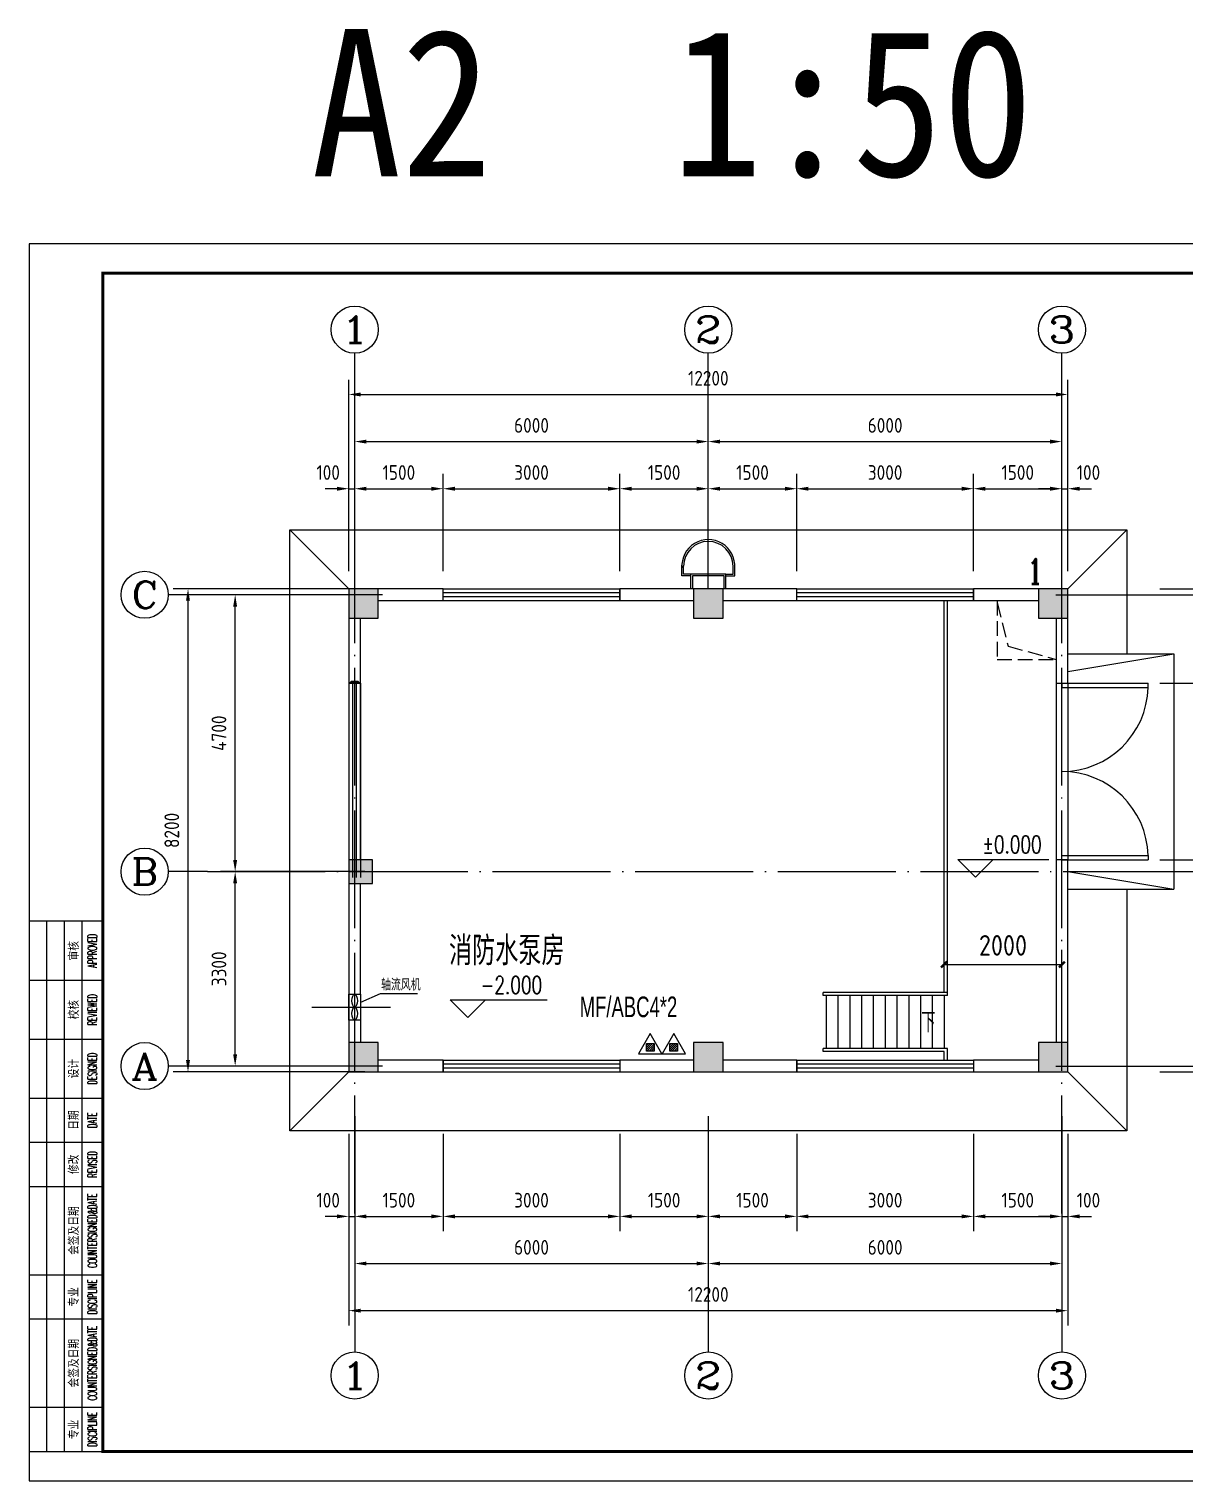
# Model space of a CAD drawing. Extents: x 84552 to 1115094, y -331058 to 102248.
# Drawn here: x 301525 to 321137, y 59154 to 83799 of the extents above; entities that cross this region are included whole.
import ezdxf
from ezdxf.enums import TextEntityAlignment as Align

# ---------------------------------------------------------------- set-up
doc = ezdxf.new("R2010")
doc.units = 0
doc.header["$LTSCALE"] = 1000
doc.header["$MEASUREMENT"] = 0
doc.linetypes.add('DASH', pattern=[0.35, 0.25, -0.1])
doc.linetypes.add('DOTE', pattern=[2.42, 2, -0.2, 0.02, -0.2])
doc.layers.add('01粗实线', color=7, linetype='Continuous', lineweight=15)
for name, color, linetype in [('AXIS', 3, 'Continuous'), ('AXIS_TEXT', 7, 'Continuous'), ('COLUMN', 9, 'Continuous'), ('DIM_ELEV', 3, 'Continuous'), ('DIM_SYMB', 3, 'Continuous'), ('DOTE', 1, 'Continuous'), ('EQUIP_灭火器', 7, 'Continuous'), ('PUB_DIM', 3, 'Continuous'), ('PUB_HATCH', 8, 'Continuous'), ('PUB_TEXT', 7, 'Continuous'), ('PUB_TITLE', 4, 'Continuous'), ('PUB_WALL', 9, 'Continuous'), ('STAIR', 2, 'Continuous'), ('TEXT_灭火器', 7, 'Continuous'), ('WALL', 9, 'Continuous'), ('WINDOW', 4, 'Continuous'), ('图名', 15, 'Continuous'), ('测绘处中心区路网', 7, 'Continuous')]:
    doc.layers.add(name, color=color, linetype=linetype)
doc.styles.add('_HZTXT', font='txt.shx', dxfattribs={"width": 0.8, "bigfont": 'HZTXT.shx'})
doc.styles.add('_TCH_AXIS', font='COMPLEX', dxfattribs={"bigfont": 'GBCBIG'})
doc.styles.add('_TCH_DIM', font='SIMPLEX', dxfattribs={"bigfont": 'GBCBIG'})
doc.styles.add('_TCH_LABEL', font='COMPLEX', dxfattribs={"bigfont": 'GBCBIG'})
doc.styles.add('AHD', font='sceie.shx', dxfattribs={"width": 0.7, "bigfont": 'sceic.shx'})
doc.styles.add('COMPLEX', font='COMPLEX')
doc.styles.add('ECEC_TK', font='txt_l.shx', dxfattribs={"bigfont": 'hztxt_l.shx'})
doc.styles.add('SEDIN', font='SEDIN1.SHX', dxfattribs={"width": 0.67, "bigfont": 'SEDIN.SHX'})
doc.styles.get("Standard").update_dxf_attribs({"font": 'gbenor.shx', "bigfont": 'gbcbig.shx'})
doc.styles.add('宋体', font='', dxfattribs={"width": 0.6})
doc.styles.get('宋体').set_extended_font_data('SimSun')
doc.dimstyles.new('_TCH_ARCH&&100', dxfattribs={"dimtxt": 250, "dimasz": 200, "dimexe": 250, "dimexo": 300, "dimgap": 150, "dimtad": 1, "dimtoh": 1, "dimdec": 0, "dimzin": 0, "dimdsep": 46, "dimtxsty": 'Standard', "dimcen": 0.09, "dimclrt": 7, "dimazin": 2, "dimtfac": 1, "dimtdec": 0, "dimtix": 1, "dimtmove": 2, "dimatfit": 3, "dimfxl": 0, "dimtolj": 1, "dimtzin": 0, "dimarcsym": 0})
doc.dimstyles.get("Standard").update_dxf_attribs({"dimscale": 100, "dimtxt": 3.5, "dimasz": 1, "dimexe": 2.5, "dimexo": 3, "dimgap": 1.5, "dimtad": 1, "dimdec": 0, "dimzin": 0, "dimdsep": 46, "dimtxsty": 'Standard', "dimblk": 'ARCHTICK', "dimcen": 0.09, "dimadec": 0, "dimazin": 0, "dimtfac": 1, "dimtdec": 0, "dimtix": 1, "dimtmove": 2, "dimatfit": 3, "dimfxl": 0, "dimtolj": 1, "dimtzin": 0, "dimarcsym": 0})

# ---------------------------------------------------------------- blocks, each defined once
blk = doc.blocks.new('_ArchTick')
at = {"color": 0, "linetype": 'ByBlock', "const_width": 0.4}
blk.add_lwpolyline([(-0.5, -0.5), (0.5, 0.5)], dxfattribs=at)
blk = doc.blocks.new('*D1536')
at = {"color": 0, "lineweight": -2}
for p, q in [((317050, 67697), (317050, 68170)), ((319050, 67697), (319050, 68170)), ((317050, 67920), (319050, 67920))]:
    blk.add_line(p, q, dxfattribs=at)
at = {"layer": 'Defpoints', "color": 0}
for p in [(319050, 67920), (317050, 67397), (319050, 67397)]:
    blk.add_point(p, dxfattribs=at)
at = {"color": 0, "lineweight": -2, "xscale": 100, "yscale": 100, "zscale": 100, "rotation": 180}
blk.add_blockref('_ArchTick', (317050, 67920), dxfattribs=at)
at = {"color": 0, "lineweight": -2, "xscale": 100, "yscale": 100, "zscale": 100}
blk.add_blockref('_ArchTick', (319050, 67920), dxfattribs=at)
at = {"color": 0, "insert": (318050, 68245), "char_height": 350, "attachment_point": 5}
blk.add_mtext('\\A1;2000', dxfattribs=at)
blk = doc.blocks.new('*D1539')
at = {"layer": 'Defpoints', "color": 0}
for p in [(306950, 65345), (307050, 65345), (307050, 63645)]:
    blk.add_point(p, dxfattribs=at)
at = {"layer": 'PUB_DIM', "color": 0, "lineweight": -2}
for p, q in [((306950, 65045), (306950, 63395)), ((307050, 65045), (307050, 63395)), ((306750, 63645), (306550, 63645)), ((306950, 63645), (307050, 63645)), ((307250, 63645), (307450, 63645))]:
    blk.add_line(p, q, dxfattribs=at)
at = {"layer": 'PUB_DIM', "color": 0}
for points in [[(306750, 63678), (306750, 63612), (306950, 63645)], [(307250, 63678), (307250, 63612), (307050, 63645)]]:
    blk.add_solid(points, dxfattribs=at)
at = {"layer": 'PUB_DIM', "color": 7, "insert": (306600, 63920), "char_height": 250, "attachment_point": 5}
blk.add_mtext('\\A1;100', dxfattribs=at)
blk = doc.blocks.new('*D1540')
at = {"layer": 'Defpoints', "color": 0}
for p in [(307050, 65345), (308550, 65345), (308550, 63645)]:
    blk.add_point(p, dxfattribs=at)
at = {"layer": 'PUB_DIM', "color": 0, "lineweight": -2}
for p, q in [((307050, 65045), (307050, 63395)), ((308550, 65045), (308550, 63395)), ((307250, 63645), (308350, 63645))]:
    blk.add_line(p, q, dxfattribs=at)
at = {"layer": 'PUB_DIM', "color": 0}
for points in [[(307250, 63678), (307250, 63612), (307050, 63645)], [(308350, 63678), (308350, 63612), (308550, 63645)]]:
    blk.add_solid(points, dxfattribs=at)
at = {"layer": 'PUB_DIM', "color": 7, "insert": (307800, 63920), "char_height": 250, "attachment_point": 5}
blk.add_mtext('\\A1;1500', dxfattribs=at)
blk = doc.blocks.new('*D1541')
at = {"layer": 'Defpoints', "color": 0}
for p in [(308550, 65345), (311550, 65345), (311550, 63645)]:
    blk.add_point(p, dxfattribs=at)
at = {"layer": 'PUB_DIM', "color": 0, "lineweight": -2}
for p, q in [((308550, 65045), (308550, 63395)), ((311550, 65045), (311550, 63395)), ((308750, 63645), (311350, 63645))]:
    blk.add_line(p, q, dxfattribs=at)
at = {"layer": 'PUB_DIM', "color": 0}
for points in [[(308750, 63678), (308750, 63612), (308550, 63645)], [(311350, 63678), (311350, 63612), (311550, 63645)]]:
    blk.add_solid(points, dxfattribs=at)
at = {"layer": 'PUB_DIM', "color": 7, "insert": (310050, 63920), "char_height": 250, "attachment_point": 5}
blk.add_mtext('\\A1;3000', dxfattribs=at)
blk = doc.blocks.new('*D1542')
at = {"layer": 'Defpoints', "color": 0}
for p in [(311550, 65345), (313050, 65345), (313050, 63645)]:
    blk.add_point(p, dxfattribs=at)
at = {"layer": 'PUB_DIM', "color": 0, "lineweight": -2}
for p, q in [((311550, 65045), (311550, 63395)), ((313050, 65045), (313050, 63395)), ((311750, 63645), (312850, 63645))]:
    blk.add_line(p, q, dxfattribs=at)
at = {"layer": 'PUB_DIM', "color": 0}
for points in [[(311750, 63678), (311750, 63612), (311550, 63645)], [(312850, 63678), (312850, 63612), (313050, 63645)]]:
    blk.add_solid(points, dxfattribs=at)
at = {"layer": 'PUB_DIM', "color": 7, "insert": (312300, 63920), "char_height": 250, "attachment_point": 5}
blk.add_mtext('\\A1;1500', dxfattribs=at)
blk = doc.blocks.new('*D1543')
at = {"layer": 'Defpoints', "color": 0}
for p in [(313050, 65345), (314550, 65345), (314550, 63645)]:
    blk.add_point(p, dxfattribs=at)
at = {"layer": 'PUB_DIM', "color": 0, "lineweight": -2}
for p, q in [((313050, 65045), (313050, 63395)), ((314550, 65045), (314550, 63395)), ((313250, 63645), (314350, 63645))]:
    blk.add_line(p, q, dxfattribs=at)
at = {"layer": 'PUB_DIM', "color": 0}
for points in [[(313250, 63678), (313250, 63612), (313050, 63645)], [(314350, 63678), (314350, 63612), (314550, 63645)]]:
    blk.add_solid(points, dxfattribs=at)
at = {"layer": 'PUB_DIM', "color": 7, "insert": (313800, 63920), "char_height": 250, "attachment_point": 5}
blk.add_mtext('\\A1;1500', dxfattribs=at)
blk = doc.blocks.new('*D1544')
at = {"layer": 'Defpoints', "color": 0}
for p in [(314550, 65345), (317550, 65345), (317550, 63645)]:
    blk.add_point(p, dxfattribs=at)
at = {"layer": 'PUB_DIM', "color": 0, "lineweight": -2}
for p, q in [((314550, 65045), (314550, 63395)), ((317550, 65045), (317550, 63395)), ((314750, 63645), (317350, 63645))]:
    blk.add_line(p, q, dxfattribs=at)
at = {"layer": 'PUB_DIM', "color": 0}
for points in [[(314750, 63678), (314750, 63612), (314550, 63645)], [(317350, 63678), (317350, 63612), (317550, 63645)]]:
    blk.add_solid(points, dxfattribs=at)
at = {"layer": 'PUB_DIM', "color": 7, "insert": (316050, 63920), "char_height": 250, "attachment_point": 5}
blk.add_mtext('\\A1;3000', dxfattribs=at)
blk = doc.blocks.new('*D1545')
at = {"layer": 'Defpoints', "color": 0}
for p in [(317550, 65345), (319050, 65345), (319050, 63645)]:
    blk.add_point(p, dxfattribs=at)
at = {"layer": 'PUB_DIM', "color": 0, "lineweight": -2}
for p, q in [((317550, 65045), (317550, 63395)), ((319050, 65045), (319050, 63395)), ((317750, 63645), (318850, 63645))]:
    blk.add_line(p, q, dxfattribs=at)
at = {"layer": 'PUB_DIM', "color": 0}
for points in [[(317750, 63678), (317750, 63612), (317550, 63645)], [(318850, 63678), (318850, 63612), (319050, 63645)]]:
    blk.add_solid(points, dxfattribs=at)
at = {"layer": 'PUB_DIM', "color": 7, "insert": (318300, 63920), "char_height": 250, "attachment_point": 5}
blk.add_mtext('\\A1;1500', dxfattribs=at)
blk = doc.blocks.new('*D1546')
at = {"layer": 'Defpoints', "color": 0}
for p in [(319050, 65345), (319150, 65345), (319150, 63645)]:
    blk.add_point(p, dxfattribs=at)
at = {"layer": 'PUB_DIM', "color": 0, "lineweight": -2}
for p, q in [((319050, 65045), (319050, 63395)), ((319150, 65045), (319150, 63395)), ((318850, 63645), (318650, 63645)), ((319050, 63645), (319150, 63645)), ((319350, 63645), (319550, 63645))]:
    blk.add_line(p, q, dxfattribs=at)
at = {"layer": 'PUB_DIM', "color": 0}
for points in [[(318850, 63678), (318850, 63612), (319050, 63645)], [(319350, 63678), (319350, 63612), (319150, 63645)]]:
    blk.add_solid(points, dxfattribs=at)
at = {"layer": 'PUB_DIM', "color": 7, "insert": (319500, 63920), "char_height": 250, "attachment_point": 5}
blk.add_mtext('\\A1;100', dxfattribs=at)
blk = doc.blocks.new('_FZH')
blk.add_lwpolyline([(-0.5, -0.5), (0.5, -0.5), (0.5, 0.5), (-0.5, 0.5)], close=True)
at = {"layer": 'PUB_HATCH'}
blk.add_solid([(-0.5, -0.5), (0.5, -0.5), (-0.5, 0.5), (0.5, 0.5)], dxfattribs=at)
blk = doc.blocks.new('*D1553')
at = {"layer": 'AXIS', "color": 0, "lineweight": -2}
for p, q in [((307050, 65045), (307050, 62595)), ((313050, 65045), (313050, 62595)), ((307250, 62845), (312850, 62845))]:
    blk.add_line(p, q, dxfattribs=at)
at = {"layer": 'AXIS', "color": 0}
for points in [[(307250, 62878), (307250, 62812), (307050, 62845)], [(312850, 62878), (312850, 62812), (313050, 62845)]]:
    blk.add_solid(points, dxfattribs=at)
at = {"layer": 'Defpoints', "color": 0}
for p in [(307050, 65345), (313050, 65345), (313050, 62845)]:
    blk.add_point(p, dxfattribs=at)
at = {"layer": 'AXIS', "color": 7, "insert": (310050, 63120), "char_height": 250, "attachment_point": 5}
blk.add_mtext('\\A1;6000', dxfattribs=at)
blk = doc.blocks.new('*D1554')
at = {"layer": 'AXIS', "color": 0, "lineweight": -2}
for p, q in [((313050, 65045), (313050, 62595)), ((319050, 65045), (319050, 62595)), ((313250, 62845), (318850, 62845))]:
    blk.add_line(p, q, dxfattribs=at)
at = {"layer": 'AXIS', "color": 0}
for points in [[(313250, 62878), (313250, 62812), (313050, 62845)], [(318850, 62878), (318850, 62812), (319050, 62845)]]:
    blk.add_solid(points, dxfattribs=at)
at = {"layer": 'Defpoints', "color": 0}
for p in [(313050, 65345), (319050, 65345), (319050, 62845)]:
    blk.add_point(p, dxfattribs=at)
at = {"layer": 'AXIS', "color": 7, "insert": (316050, 63120), "char_height": 250, "attachment_point": 5}
blk.add_mtext('\\A1;6000', dxfattribs=at)
blk = doc.blocks.new('*D1555')
at = {"layer": 'AXIS', "color": 0, "lineweight": -2}
for p, q in [((306950, 65045), (306950, 61795)), ((319150, 65045), (319150, 61795)), ((307150, 62045), (318950, 62045))]:
    blk.add_line(p, q, dxfattribs=at)
at = {"layer": 'AXIS', "color": 0}
for points in [[(307150, 62078), (307150, 62012), (306950, 62045)], [(318950, 62078), (318950, 62012), (319150, 62045)]]:
    blk.add_solid(points, dxfattribs=at)
at = {"layer": 'Defpoints', "color": 0}
for p in [(306950, 65345), (319150, 65345), (319150, 62045)]:
    blk.add_point(p, dxfattribs=at)
at = {"layer": 'AXIS', "color": 7, "insert": (313050, 62320), "char_height": 250, "attachment_point": 5}
blk.add_mtext('\\A1;12200', dxfattribs=at)
blk = doc.blocks.new('_AXISO')
blk.add_circle((0, 0), 0.5)
at = {"layer": 'AXIS_TEXT', "style": 'COMPLEX'}
blk.add_attdef('A', text='', height=0.56, dxfattribs=at).set_placement((-0.25, -0.28), (0.25, -0.28), align=Align.FIT)
blk = doc.blocks.new('*D1556')
at = {"layer": 'Defpoints', "color": 0}
for p in [(307050, 75997), (306950, 74297), (307050, 74297)]:
    blk.add_point(p, dxfattribs=at)
at = {"layer": 'PUB_DIM', "color": 0, "lineweight": -2}
for p, q in [((306950, 74597), (306950, 76247)), ((307050, 74597), (307050, 76247)), ((306750, 75997), (306550, 75997)), ((306950, 75997), (307050, 75997)), ((307250, 75997), (307450, 75997))]:
    blk.add_line(p, q, dxfattribs=at)
at = {"layer": 'PUB_DIM', "color": 0}
for points in [[(306750, 76030), (306750, 75963), (306950, 75997)], [(307250, 76030), (307250, 75963), (307050, 75997)]]:
    blk.add_solid(points, dxfattribs=at)
at = {"layer": 'PUB_DIM', "color": 7, "insert": (306600, 76272), "char_height": 250, "attachment_point": 5}
blk.add_mtext('\\A1;100', dxfattribs=at)
blk = doc.blocks.new('*D1557')
at = {"layer": 'Defpoints', "color": 0}
for p in [(308550, 75997), (307050, 74297), (308550, 74297)]:
    blk.add_point(p, dxfattribs=at)
at = {"layer": 'PUB_DIM', "color": 0, "lineweight": -2}
for p, q in [((307050, 74597), (307050, 76247)), ((308550, 74597), (308550, 76247)), ((307250, 75997), (308350, 75997))]:
    blk.add_line(p, q, dxfattribs=at)
at = {"layer": 'PUB_DIM', "color": 0}
for points in [[(307250, 76030), (307250, 75963), (307050, 75997)], [(308350, 76030), (308350, 75963), (308550, 75997)]]:
    blk.add_solid(points, dxfattribs=at)
at = {"layer": 'PUB_DIM', "color": 7, "insert": (307800, 76272), "char_height": 250, "attachment_point": 5}
blk.add_mtext('\\A1;1500', dxfattribs=at)
blk = doc.blocks.new('*D1558')
at = {"layer": 'Defpoints', "color": 0}
for p in [(311550, 75997), (308550, 74297), (311550, 74297)]:
    blk.add_point(p, dxfattribs=at)
at = {"layer": 'PUB_DIM', "color": 0, "lineweight": -2}
for p, q in [((308550, 74597), (308550, 76247)), ((311550, 74597), (311550, 76247)), ((308750, 75997), (311350, 75997))]:
    blk.add_line(p, q, dxfattribs=at)
at = {"layer": 'PUB_DIM', "color": 0}
for points in [[(308750, 76030), (308750, 75963), (308550, 75997)], [(311350, 76030), (311350, 75963), (311550, 75997)]]:
    blk.add_solid(points, dxfattribs=at)
at = {"layer": 'PUB_DIM', "color": 7, "insert": (310050, 76272), "char_height": 250, "attachment_point": 5}
blk.add_mtext('\\A1;3000', dxfattribs=at)
blk = doc.blocks.new('*D1559')
at = {"layer": 'Defpoints', "color": 0}
for p in [(313050, 75997), (311550, 74297), (313050, 74297)]:
    blk.add_point(p, dxfattribs=at)
at = {"layer": 'PUB_DIM', "color": 0, "lineweight": -2}
for p, q in [((311550, 74597), (311550, 76247)), ((313050, 74597), (313050, 76247)), ((311750, 75997), (312850, 75997))]:
    blk.add_line(p, q, dxfattribs=at)
at = {"layer": 'PUB_DIM', "color": 0}
for points in [[(311750, 76030), (311750, 75963), (311550, 75997)], [(312850, 76030), (312850, 75963), (313050, 75997)]]:
    blk.add_solid(points, dxfattribs=at)
at = {"layer": 'PUB_DIM', "color": 7, "insert": (312300, 76272), "char_height": 250, "attachment_point": 5}
blk.add_mtext('\\A1;1500', dxfattribs=at)
blk = doc.blocks.new('*D1560')
at = {"layer": 'Defpoints', "color": 0}
for p in [(314550, 75997), (313050, 74297), (314550, 74297)]:
    blk.add_point(p, dxfattribs=at)
at = {"layer": 'PUB_DIM', "color": 0, "lineweight": -2}
for p, q in [((313050, 74597), (313050, 76247)), ((314550, 74597), (314550, 76247)), ((313250, 75997), (314350, 75997))]:
    blk.add_line(p, q, dxfattribs=at)
at = {"layer": 'PUB_DIM', "color": 0}
for points in [[(313250, 76030), (313250, 75963), (313050, 75997)], [(314350, 76030), (314350, 75963), (314550, 75997)]]:
    blk.add_solid(points, dxfattribs=at)
at = {"layer": 'PUB_DIM', "color": 7, "insert": (313800, 76272), "char_height": 250, "attachment_point": 5}
blk.add_mtext('\\A1;1500', dxfattribs=at)
blk = doc.blocks.new('*D1561')
at = {"layer": 'Defpoints', "color": 0}
for p in [(317550, 75997), (314550, 74297), (317550, 74297)]:
    blk.add_point(p, dxfattribs=at)
at = {"layer": 'PUB_DIM', "color": 0, "lineweight": -2}
for p, q in [((314550, 74597), (314550, 76247)), ((317550, 74597), (317550, 76247)), ((314750, 75997), (317350, 75997))]:
    blk.add_line(p, q, dxfattribs=at)
at = {"layer": 'PUB_DIM', "color": 0}
for points in [[(314750, 76030), (314750, 75963), (314550, 75997)], [(317350, 76030), (317350, 75963), (317550, 75997)]]:
    blk.add_solid(points, dxfattribs=at)
at = {"layer": 'PUB_DIM', "color": 7, "insert": (316050, 76272), "char_height": 250, "attachment_point": 5}
blk.add_mtext('\\A1;3000', dxfattribs=at)
blk = doc.blocks.new('*D1562')
at = {"layer": 'Defpoints', "color": 0}
for p in [(319050, 75997), (317550, 74297), (319050, 74297)]:
    blk.add_point(p, dxfattribs=at)
at = {"layer": 'PUB_DIM', "color": 0, "lineweight": -2}
for p, q in [((317550, 74597), (317550, 76247)), ((319050, 74597), (319050, 76247)), ((317750, 75997), (318850, 75997))]:
    blk.add_line(p, q, dxfattribs=at)
at = {"layer": 'PUB_DIM', "color": 0}
for points in [[(317750, 76030), (317750, 75963), (317550, 75997)], [(318850, 76030), (318850, 75963), (319050, 75997)]]:
    blk.add_solid(points, dxfattribs=at)
at = {"layer": 'PUB_DIM', "color": 7, "insert": (318300, 76272), "char_height": 250, "attachment_point": 5}
blk.add_mtext('\\A1;1500', dxfattribs=at)
blk = doc.blocks.new('*D1563')
at = {"layer": 'Defpoints', "color": 0}
for p in [(319150, 75997), (319050, 74297), (319150, 74297)]:
    blk.add_point(p, dxfattribs=at)
at = {"layer": 'PUB_DIM', "color": 0, "lineweight": -2}
for p, q in [((319050, 74597), (319050, 76247)), ((319150, 74597), (319150, 76247)), ((318850, 75997), (318650, 75997)), ((319050, 75997), (319150, 75997)), ((319350, 75997), (319550, 75997))]:
    blk.add_line(p, q, dxfattribs=at)
at = {"layer": 'PUB_DIM', "color": 0}
for points in [[(318850, 76030), (318850, 75963), (319050, 75997)], [(319350, 76030), (319350, 75963), (319150, 75997)]]:
    blk.add_solid(points, dxfattribs=at)
at = {"layer": 'PUB_DIM', "color": 7, "insert": (319500, 76272), "char_height": 250, "attachment_point": 5}
blk.add_mtext('\\A1;100', dxfattribs=at)
blk = doc.blocks.new('*D1564')
at = {"layer": 'AXIS', "color": 0, "lineweight": -2}
for p, q in [((307050, 74597), (307050, 77047)), ((313050, 74597), (313050, 77047)), ((307250, 76797), (312850, 76797))]:
    blk.add_line(p, q, dxfattribs=at)
at = {"layer": 'AXIS', "color": 0}
for points in [[(307250, 76830), (307250, 76763), (307050, 76797)], [(312850, 76830), (312850, 76763), (313050, 76797)]]:
    blk.add_solid(points, dxfattribs=at)
at = {"layer": 'Defpoints', "color": 0}
for p in [(313050, 76797), (307050, 74297), (313050, 74297)]:
    blk.add_point(p, dxfattribs=at)
at = {"layer": 'AXIS', "color": 7, "insert": (310050, 77072), "char_height": 250, "attachment_point": 5}
blk.add_mtext('\\A1;6000', dxfattribs=at)
blk = doc.blocks.new('*D1565')
at = {"layer": 'AXIS', "color": 0, "lineweight": -2}
for p, q in [((313050, 74597), (313050, 77047)), ((319050, 74597), (319050, 77047)), ((313250, 76797), (318850, 76797))]:
    blk.add_line(p, q, dxfattribs=at)
at = {"layer": 'AXIS', "color": 0}
for points in [[(313250, 76830), (313250, 76763), (313050, 76797)], [(318850, 76830), (318850, 76763), (319050, 76797)]]:
    blk.add_solid(points, dxfattribs=at)
at = {"layer": 'Defpoints', "color": 0}
for p in [(319050, 76797), (313050, 74297), (319050, 74297)]:
    blk.add_point(p, dxfattribs=at)
at = {"layer": 'AXIS', "color": 7, "insert": (316050, 77072), "char_height": 250, "attachment_point": 5}
blk.add_mtext('\\A1;6000', dxfattribs=at)
blk = doc.blocks.new('*D1566')
at = {"layer": 'AXIS', "color": 0, "lineweight": -2}
for p, q in [((306950, 74597), (306950, 77847)), ((319150, 74597), (319150, 77847)), ((307150, 77597), (318950, 77597))]:
    blk.add_line(p, q, dxfattribs=at)
at = {"layer": 'AXIS', "color": 0}
for points in [[(307150, 77630), (307150, 77563), (306950, 77597)], [(318950, 77630), (318950, 77563), (319150, 77597)]]:
    blk.add_solid(points, dxfattribs=at)
at = {"layer": 'Defpoints', "color": 0}
for p in [(319150, 77597), (306950, 74297), (319150, 74297)]:
    blk.add_point(p, dxfattribs=at)
at = {"layer": 'AXIS', "color": 7, "insert": (313050, 77872), "char_height": 250, "attachment_point": 5}
blk.add_mtext('\\A1;12200', dxfattribs=at)
blk = doc.blocks.new('$TWTSYS$00000546')
h = blk.add_hatch()
h.set_pattern_fill('ANSI31', color=256, scale=200, style=0)
h.set_pattern_definition([(45, (-38543.802, -6670.83), (-17.67767, 17.67767), [])])
h.paths.add_polyline_path([(-65, 174), (65, 174), (65, 44), (-65, 44)])
for points in [[(0, 344), (-198, 0), (198, 0)], [(-65, 174), (65, 174), (65, 44), (-65, 44)]]:
    blk.add_lwpolyline(points, close=True)
blk = doc.blocks.new('11111111111')
for p, q in [((765.17, -582.31), (765.17, -402.31)), ((771.17, -582.31), (771.17, -402.31)), ((777.17, -582.31), (777.17, -402.31)), ((759.17, -422.31), (784.17, -422.31)), ((759.17, -442.31), (784.17, -442.31)), ((759.17, -462.31), (784.17, -462.31)), ((759.17, -477.31), (784.17, -477.31)), ((759.17, -492.31), (784.17, -492.31)), ((759.17, -522.31), (784.17, -522.31)), ((759.17, -537.31), (784.17, -537.31)), ((759.17, -567.31), (784.17, -567.31))]:
    blk.add_line(p, q)
blk.add_lwpolyline([(759.17, -402.31), (759.17, -582.31), (784.17, -582.31), (784.17, -402.31)], close=True)
at = {"style": 'ECEC_TK', "width": 0.5}
for s, p in [('APPROVED', (780.67, -412.31)), ('REVIEWED', (780.67, -432.31)), ('DESIGNED', (780.67, -452.31)), ('DATE', (780.67, -469.81)), ('REVISED', (780.67, -484.81)), ('COUNTERSIGNED&DATE', (780.67, -507.31)), ('DISCIPLINE', (780.67, -529.81)), ('COUNTERSIGNED&DATE', (780.67, -552.31)), ('DISCIPLINE', (780.67, -574.81))]:
    blk.add_text(s, height=3, rotation=90, dxfattribs=at).set_placement(p, align=Align.MIDDLE)
at = {"style": 'ECEC_TK'}
for s, p in [('审核', (774.17, -412.31)), ('校核', (774.17, -432.31)), ('设计', (774.17, -452.31)), ('日期', (774.17, -469.81)), ('修改', (774.17, -484.81)), ('会签及日期', (774.17, -507.31)), ('专业', (774.17, -529.81)), ('会签及日期', (774.17, -552.31)), ('专业', (774.17, -574.81))]:
    blk.add_text(s, height=3, rotation=90, dxfattribs=at).set_placement(p, align=Align.MIDDLE)
blk = doc.blocks.new('*D1647')
at = {"layer": 'AXIS', "color": 0, "lineweight": -2}
for p, q in [((307222, 69497), (304772, 69497)), ((305022, 66397), (305022, 69297)), ((307222, 66197), (304772, 66197))]:
    blk.add_line(p, q, dxfattribs=at)
at = {"layer": 'AXIS', "color": 0}
for points in [[(304988, 69297), (305055, 69297), (305022, 69497)], [(304988, 66397), (305055, 66397), (305022, 66197)]]:
    blk.add_solid(points, dxfattribs=at)
at = {"layer": 'Defpoints', "color": 0}
for p in [(305022, 69497), (307522, 69497), (307522, 66197)]:
    blk.add_point(p, dxfattribs=at)
at = {"layer": 'AXIS', "color": 7, "insert": (304747, 67847), "char_height": 250, "attachment_point": 5, "rotation": 90}
blk.add_mtext('\\A1;3300', dxfattribs=at)
blk = doc.blocks.new('*D1648')
at = {"layer": 'AXIS', "color": 0, "lineweight": -2}
for p, q in [((307222, 74197), (304772, 74197)), ((305022, 69697), (305022, 73997)), ((307222, 69497), (304772, 69497))]:
    blk.add_line(p, q, dxfattribs=at)
at = {"layer": 'AXIS', "color": 0}
for points in [[(304988, 73997), (305055, 73997), (305022, 74197)], [(304988, 69697), (305055, 69697), (305022, 69497)]]:
    blk.add_solid(points, dxfattribs=at)
at = {"layer": 'Defpoints', "color": 0}
for p in [(305022, 74197), (307522, 74197), (307522, 69497)]:
    blk.add_point(p, dxfattribs=at)
at = {"layer": 'AXIS', "color": 7, "insert": (304747, 71847), "char_height": 250, "attachment_point": 5, "rotation": 90}
blk.add_mtext('\\A1;4700', dxfattribs=at)
blk = doc.blocks.new('*D1649')
at = {"layer": 'AXIS', "color": 0, "lineweight": -2}
for p, q in [((307222, 74297), (303972, 74297)), ((304222, 66297), (304222, 74097)), ((307222, 66097), (303972, 66097))]:
    blk.add_line(p, q, dxfattribs=at)
at = {"layer": 'AXIS', "color": 0}
for points in [[(304188, 74097), (304255, 74097), (304222, 74297)], [(304188, 66297), (304255, 66297), (304222, 66097)]]:
    blk.add_solid(points, dxfattribs=at)
at = {"layer": 'Defpoints', "color": 0}
for p in [(304222, 74297), (307522, 74297), (307522, 66097)]:
    blk.add_point(p, dxfattribs=at)
at = {"layer": 'AXIS', "color": 7, "insert": (303947, 70197), "char_height": 250, "attachment_point": 5, "rotation": 90}
blk.add_mtext('\\A1;8200', dxfattribs=at)
blk = doc.blocks.new('*D1650')
at = {"layer": 'Defpoints', "color": 0}
for p in [(320413, 74197), (322113, 74197), (320413, 72697)]:
    blk.add_point(p, dxfattribs=at)
at = {"layer": 'PUB_DIM', "color": 0, "lineweight": -2}
for p, q in [((320713, 74197), (322363, 74197)), ((322113, 72897), (322113, 73997)), ((320713, 72697), (322363, 72697))]:
    blk.add_line(p, q, dxfattribs=at)
at = {"layer": 'PUB_DIM', "color": 0}
for points in [[(322080, 73997), (322146, 73997), (322113, 74197)], [(322080, 72897), (322146, 72897), (322113, 72697)]]:
    blk.add_solid(points, dxfattribs=at)
at = {"layer": 'PUB_DIM', "color": 7, "insert": (321838, 73447), "char_height": 250, "attachment_point": 5, "rotation": 90}
blk.add_mtext('\\A1;1500', dxfattribs=at)
blk = doc.blocks.new('*D1651')
at = {"layer": 'Defpoints', "color": 0}
for p in [(320413, 72697), (322113, 72697), (320413, 69697)]:
    blk.add_point(p, dxfattribs=at)
at = {"layer": 'PUB_DIM', "color": 0, "lineweight": -2}
for p, q in [((320713, 72697), (322363, 72697)), ((322113, 69897), (322113, 72497)), ((320713, 69697), (322363, 69697))]:
    blk.add_line(p, q, dxfattribs=at)
at = {"layer": 'PUB_DIM', "color": 0}
for points in [[(322080, 72497), (322146, 72497), (322113, 72697)], [(322080, 69897), (322146, 69897), (322113, 69697)]]:
    blk.add_solid(points, dxfattribs=at)
at = {"layer": 'PUB_DIM', "color": 7, "insert": (321838, 71197), "char_height": 250, "attachment_point": 5, "rotation": 90}
blk.add_mtext('\\A1;3000', dxfattribs=at)
blk = doc.blocks.new('*D1652')
at = {"layer": 'AXIS', "color": 0, "lineweight": -2}
for p, q in [((320713, 69497), (323163, 69497)), ((322913, 66397), (322913, 69297)), ((320713, 66197), (323163, 66197))]:
    blk.add_line(p, q, dxfattribs=at)
at = {"layer": 'AXIS', "color": 0}
for points in [[(322880, 69297), (322946, 69297), (322913, 69497)], [(322880, 66397), (322946, 66397), (322913, 66197)]]:
    blk.add_solid(points, dxfattribs=at)
at = {"layer": 'Defpoints', "color": 0}
for p in [(320413, 69497), (322913, 69497), (320413, 66197)]:
    blk.add_point(p, dxfattribs=at)
at = {"layer": 'AXIS', "color": 7, "insert": (322638, 67847), "char_height": 250, "attachment_point": 5, "rotation": 90}
blk.add_mtext('\\A1;3300', dxfattribs=at)
blk = doc.blocks.new('*D1653')
at = {"layer": 'AXIS', "color": 0, "lineweight": -2}
for p, q in [((320713, 74197), (323163, 74197)), ((322913, 69697), (322913, 73997)), ((320713, 69497), (323163, 69497))]:
    blk.add_line(p, q, dxfattribs=at)
at = {"layer": 'AXIS', "color": 0}
for points in [[(322880, 73997), (322946, 73997), (322913, 74197)], [(322880, 69697), (322946, 69697), (322913, 69497)]]:
    blk.add_solid(points, dxfattribs=at)
at = {"layer": 'Defpoints', "color": 0}
for p in [(320413, 74197), (322913, 74197), (320413, 69497)]:
    blk.add_point(p, dxfattribs=at)
at = {"layer": 'AXIS', "color": 7, "insert": (322638, 71847), "char_height": 250, "attachment_point": 5, "rotation": 90}
blk.add_mtext('\\A1;4700', dxfattribs=at)
blk = doc.blocks.new('*D1654')
at = {"layer": 'AXIS', "color": 0, "lineweight": -2}
for p, q in [((320713, 74297), (323963, 74297)), ((323713, 66297), (323713, 74097)), ((320713, 66097), (323963, 66097))]:
    blk.add_line(p, q, dxfattribs=at)
at = {"layer": 'AXIS', "color": 0}
for points in [[(323680, 74097), (323746, 74097), (323713, 74297)], [(323680, 66297), (323746, 66297), (323713, 66097)]]:
    blk.add_solid(points, dxfattribs=at)
at = {"layer": 'Defpoints', "color": 0}
for p in [(320413, 74297), (323713, 74297), (320413, 66097)]:
    blk.add_point(p, dxfattribs=at)
at = {"layer": 'AXIS', "color": 7, "insert": (323438, 70197), "char_height": 250, "attachment_point": 5, "rotation": 90}
blk.add_mtext('\\A1;8200', dxfattribs=at)

msp = doc.modelspace()

# ---------------------------------------------------------------- hatches: boundary and pattern name
at = {"layer": 'PUB_WALL'}
for points in [[(306949.9, 72696.8), (307149.9, 72696.8), (307109.9, 72736.8), (306989.9, 72736.8)], [(307349.9, 69696.8), (306949.9, 69696.8), (306989.9, 69656.8), (307309.9, 69656.8)], [(306949.9, 69696.8), (306949.9, 69296.8), (306989.9, 69336.8), (306989.9, 69656.8)], [(307349.9, 69296.8), (307349.9, 69696.8), (307309.9, 69656.8), (307309.9, 69336.8)]]:
    msp.add_hatch(color=0, dxfattribs=at).paths.add_polyline_path(points)

# ---------------------------------------------------------------- linework, layer by layer
for p, q in [((312600.9, 74516.8), (312600.9, 74696.8)), ((312629.9, 74546.8), (312629.9, 74682.1)), ((313469.9, 74546.8), (313469.9, 74682.1)), ((313498.9, 74516.8), (313498.9, 74696.8)), ((312749.9, 74516.8), (312600.9, 74516.8)), ((312749.9, 74546.8), (312629.9, 74546.8)), ((313349.9, 74546.8), (313469.9, 74546.8)), ((313349.9, 74516.8), (313498.9, 74516.8)), ((307449.9, 74296.8), (306949.9, 74296.8)), ((306949.9, 74296.8), (306949.9, 73796.8)), ((307449.9, 73796.8), (307449.9, 74296.8)), ((308549.9, 74296.8), (311549.9, 74296.8)), ((308549.9, 74096.8), (308549.9, 74296.8)), ((311549.9, 74230.2), (308549.9, 74230.2)), ((311549.9, 74096.8), (311549.9, 74296.8)), ((314549.9, 74296.8), (317549.9, 74296.8)), ((314549.9, 74096.8), (314549.9, 74296.8)), ((317549.9, 74230.2), (314549.9, 74230.2)), ((317549.9, 74096.8), (317549.9, 74296.8)), ((311549.9, 74163.5), (308549.9, 74163.5)), ((308549.9, 74096.8), (311549.9, 74096.8)), ((317549.9, 74163.5), (314549.9, 74163.5)), ((314549.9, 74096.8), (317549.9, 74096.8)), ((306949.9, 73796.8), (307449.9, 73796.8)), ((306949.9, 73796.8), (306949.9, 66596.8)), ((307149.9, 69696.8), (307149.9, 73796.8)), ((307149.9, 72696.8), (306949.9, 72696.8)), ((306949.9, 72696.8), (306949.9, 69696.8)), ((307016.6, 69696.8), (307016.6, 72696.8)), ((307083.2, 69696.8), (307083.2, 72696.8)), ((307149.9, 72696.8), (307149.9, 69696.8)), ((319049.9, 72696.8), (320512.4, 72696.8)), ((319049.9, 72696.8), (319049.9, 72621.8)), ((319049.9, 72621.8), (320512.4, 72621.8)), ((320512.4, 72621.8), (320512.4, 72696.8)), ((306949.9, 72399), (306949.9, 69399)), ((307016.6, 69399), (307016.6, 72399)), ((307083.2, 69399), (307083.2, 72399)), ((307149.9, 72399), (307149.9, 69399)), ((319049.9, 69771.8), (320512.4, 69771.8)), ((319049.9, 69696.8), (319049.9, 69771.8)), ((320512.4, 69771.8), (320512.4, 69696.8)), ((307149.9, 69696.8), (306949.9, 69696.8)), ((319049.9, 69696.8), (320512.4, 69696.8)), ((307149.9, 67416.8), (307149.9, 69296.8)), ((307149.9, 66976.8), (307149.9, 66596.8)), ((308549.9, 66296.8), (311549.9, 66296.8)), ((308549.9, 66296.8), (308549.9, 66096.8)), ((311549.9, 66296.8), (311549.9, 66096.8)), ((314549.9, 66296.8), (317549.9, 66296.8)), ((314549.9, 66296.8), (314549.9, 66096.8)), ((317549.9, 66296.8), (317549.9, 66096.8)), ((311549.9, 66230.2), (308549.9, 66230.2)), ((311549.9, 66163.5), (308549.9, 66163.5)), ((308549.9, 66096.8), (311549.9, 66096.8)), ((317549.9, 66230.2), (314549.9, 66230.2)), ((317549.9, 66163.5), (314549.9, 66163.5)), ((314549.9, 66096.8), (317549.9, 66096.8)), ((302767.5, 59654.3), (302767.5, 64960.9))]:
    msp.add_line(p, q)
at = {"color": 0}
for p, q in [((317049.9, 67446.8), (317049.9, 74096.8)), ((317109.9, 67396.8), (317109.9, 74096.8)), ((307481.7, 67423), (307149.9, 67275.2)), ((308113.7, 67423), (307481.7, 67423)), ((317109.9, 67446.8), (314999.9, 67446.8)), ((314999.9, 67396.8), (314999.9, 67446.8)), ((317109.9, 67396.8), (314999.9, 67396.8)), ((315049.9, 67396.8), (315049.9, 66496.8)), ((315249.9, 67396.8), (315249.9, 66496.8)), ((315449.9, 67396.8), (315449.9, 66496.8)), ((315649.9, 67396.8), (315649.9, 66496.8)), ((315849.9, 67396.8), (315849.9, 66496.8)), ((316049.9, 67396.8), (316049.9, 66496.8)), ((316249.9, 67396.8), (316249.9, 66496.8)), ((316449.9, 67396.8), (316449.9, 66496.8)), ((316649.9, 67396.8), (316649.9, 66496.8)), ((316849.9, 67396.8), (316849.9, 66496.8)), ((317049.9, 67396.8), (317049.9, 66496.8)), ((317109.9, 66496.8), (314999.9, 66496.8)), ((314999.9, 66446.8), (314999.9, 66496.8)), ((317049.9, 66446.8), (314999.9, 66446.8)), ((317049.9, 66296.8), (317049.9, 66446.8)), ((317109.9, 66296.8), (317109.9, 66496.8))]:
    msp.add_line(p, q, dxfattribs=at)
at = {"linetype": 'DASH', "lineweight": -2}
for p, q in [((317949.9, 74059.3), (318136.5, 73326.5)), ((318136.5, 73326.5), (318949.9, 73096.8))]:
    msp.add_line(p, q, dxfattribs=at)
for points in [[(313349.9, 74296.8), (313349.9, 74546.8), (312749.9, 74546.8), (312749.9, 74296.8)], [(313319.9, 74296.8), (313319.9, 74516.8), (312779.9, 74516.8), (312779.9, 74296.8)]]:
    msp.add_lwpolyline(points)
msp.add_lwpolyline([(306949.9, 69296.8), (307349.9, 69296.8), (307349.9, 69696.8), (306949.9, 69696.8)], close=True)
at = {"color": 0}
msp.add_lwpolyline([(307149.9, 67416.8), (307149.9, 66976.8), (306949.9, 66976.8), (306949.9, 67416.8), (307149.9, 67416.8)], dxfattribs=at)
for radius, start, end in [(450, 356.17745, 183.82255), (420, 0, 180)]:
    msp.add_arc((313049.9, 74682.1), radius, start, end)
at = {"lineweight": 13}
for centre, start, end in [((319049.9, 72659.3), 270, 358.53072), ((319049.9, 69734.3), 1.46928, 90)]:
    msp.add_arc(centre, 1462.5, start, end, dxfattribs=at)
at = {"color": 0}
for centre in [(307049.9, 67306.8), (307049.9, 67086.8)]:
    msp.add_ellipse(centre, major_axis=(0, 110), ratio=0.4272959, dxfattribs=at)
at = {"layer": '01粗实线', "linetype": 'DASH'}
for p, q in [((317949.9, 74096.8), (317949.9, 73096.8)), ((317949.9, 73096.8), (318949.9, 73096.8))]:
    msp.add_line(p, q, dxfattribs=at)
at = {"layer": 'AXIS', "color": 0}
for p, q in [((307049.9, 74296.8), (307049.9, 78296.8)), ((313049.9, 74296.8), (313049.9, 78296.8)), ((319049.9, 74296.8), (319049.9, 78296.8)), ((307521.7, 74196.8), (303886.3, 74196.8)), ((318947.5, 74196.8), (322947.5, 74196.8)), ((304549.9, 69496.8), (303886.3, 69496.8)), ((307521.7, 66196.8), (303886.3, 66196.8)), ((318947.5, 66196.8), (322947.5, 66196.8)), ((307049.9, 65345.1), (307049.9, 61345.1)), ((313049.9, 65345.1), (313049.9, 61345.1)), ((319049.9, 65345.1), (319049.9, 61345.1))]:
    msp.add_line(p, q, dxfattribs=at)
at = {"layer": 'DIM_ELEV'}
for p, q in [((317581, 69403.1), (317281, 69703.1)), ((317281, 69703.1), (318828.3, 69703.1)), ((317581, 69403.1), (317881, 69703.1)), ((308971.1, 67019.9), (308671.1, 67319.9)), ((308671.1, 67319.9), (310316.6, 67319.9)), ((308971.1, 67019.9), (309271.1, 67319.9))]:
    msp.add_line(p, q, dxfattribs=at)
at = {"layer": 'DIM_SYMB', "color": 0}
msp.add_lwpolyline([(316557.1, 66946.8, 0, 0, 0), (315349.9, 66946.8, 80, 0, 0), (315049.9, 66946.8, 0, 0, 0)], format="xyseb", dxfattribs=at)
at = {"layer": 'DOTE', "linetype": 'DOTE'}
for p, q in [((307049.9, 63696.8), (307049.9, 76696.8)), ((319049.9, 63696.8), (319049.9, 76696.8)), ((304549.9, 69496.8), (324000.3, 69496.8)), ((306324, 67196.8), (307657.7, 67196.8))]:
    msp.add_line(p, q, dxfattribs=at)
at = {"layer": 'PUB_HATCH'}
for points in [[(306949.9, 73796.8), (307449.9, 73796.8), (306949.9, 74296.8), (307449.9, 74296.8)], [(306949.9, 69296.8), (307349.9, 69296.8), (306949.9, 69696.8), (307349.9, 69696.8)]]:
    msp.add_solid(points, dxfattribs=at)
at = {"layer": 'PUB_TITLE'}
msp.add_lwpolyline([(301524.8, 59154.3), (331224.8, 59154.3), (331224.8, 80154.3), (301524.8, 80154.3)], close=True, dxfattribs=at)
at = {"layer": 'PUB_TITLE', "const_width": 50}
msp.add_lwpolyline([(302774.8, 59654.3), (330724.8, 59654.3), (330724.8, 79654.3), (302774.8, 79654.3)], close=True, dxfattribs=at)
at = {"layer": 'STAIR'}
for p, q in [((305949.9, 75296.8), (306949.9, 74296.8)), ((320149.9, 75296.8), (319149.9, 74296.8)), ((319149.9, 73196.8), (320949.9, 73196.8)), ((319149.9, 72896.8), (320949.9, 73196.8)), ((320949.9, 73196.8), (320949.9, 69196.8)), ((319149.9, 69496.8), (320949.9, 69196.8)), ((319149.9, 69196.8), (320949.9, 69196.8)), ((305949.9, 65096.8), (306949.9, 66096.8)), ((320149.9, 65096.8), (319149.9, 66096.8))]:
    msp.add_line(p, q, dxfattribs=at)
msp.add_lwpolyline([(320149.9, 69196.8), (320149.9, 65096.8), (305949.9, 65096.8), (305949.9, 75296.8), (320149.9, 75296.8), (320149.9, 73196.8)], dxfattribs=at)
at = {"layer": 'WALL', "color": 0}
for p, q in [((308549.9, 74296.8), (307449.9, 74296.8)), ((308549.9, 74096.8), (308549.9, 74296.8)), ((312799.9, 74296.8), (311549.9, 74296.8)), ((311549.9, 74296.8), (311549.9, 74096.8)), ((314549.9, 74296.8), (313299.9, 74296.8)), ((314549.9, 74096.8), (314549.9, 74296.8)), ((318649.9, 74296.8), (317549.9, 74296.8)), ((317549.9, 74296.8), (317549.9, 74096.8)), ((307449.9, 74096.8), (308549.9, 74096.8)), ((311549.9, 74096.8), (312799.9, 74096.8)), ((313299.9, 74096.8), (314549.9, 74096.8)), ((317549.9, 74096.8), (318649.9, 74096.8)), ((318949.9, 73796.8), (318949.9, 72696.8)), ((319149.9, 72696.8), (319149.9, 73796.8)), ((306949.9, 72696.8), (307149.9, 72696.8)), ((318949.9, 72696.8), (319149.9, 72696.8)), ((319149.9, 69696.8), (318949.9, 69696.8)), ((318949.9, 69696.8), (318949.9, 66596.8)), ((319149.9, 66596.8), (319149.9, 69696.8)), ((308549.9, 66296.8), (307449.9, 66296.8)), ((308549.9, 66096.8), (308549.9, 66296.8)), ((312799.9, 66296.8), (311549.9, 66296.8)), ((311549.9, 66296.8), (311549.9, 66096.8)), ((314549.9, 66296.8), (313299.9, 66296.8)), ((314549.9, 66096.8), (314549.9, 66296.8)), ((318649.9, 66296.8), (317549.9, 66296.8)), ((317549.9, 66296.8), (317549.9, 66096.8)), ((307449.9, 66096.8), (308549.9, 66096.8)), ((311549.9, 66096.8), (312799.9, 66096.8)), ((313299.9, 66096.8), (314549.9, 66096.8)), ((317549.9, 66096.8), (318649.9, 66096.8))]:
    msp.add_line(p, q, dxfattribs=at)
at = {"layer": 'WINDOW', "color": 0}
for p, q in [((318949.9, 72696.8), (318949.9, 69696.8)), ((319149.9, 72696.8), (319149.9, 69696.8))]:
    msp.add_line(p, q, dxfattribs=at)

# ---------------------------------------------------------------- block references
at = {"color": 242, "xscale": 50, "yscale": 50, "zscale": 50}
msp.add_blockref('11111111111', (263566.4, 88769.7), dxfattribs=at)
at = {"layer": 'AXIS', "color": 0}
ref = msp.add_blockref('_AXISO', (307049.9, 78696.8), dxfattribs=dict(at, xscale=800, yscale=800, zscale=800))
ref.add_attrib('A', '1', dxfattribs={"layer": 'AXIS_TEXT', "color": 0, "height": 452.5, "style": '_TCH_AXIS', "width": 2.333333}).set_placement((306823.6, 78470.5), (307276.2, 78470.5), align=Align.FIT)
ref = msp.add_blockref('_AXISO', (313049.9, 78696.8), dxfattribs=dict(at, xscale=800, yscale=800, zscale=800))
ref.add_attrib('A', '2', dxfattribs={"layer": 'AXIS_TEXT', "color": 0, "height": 452.5, "style": '_TCH_AXIS', "width": 1.5}).set_placement((312823.6, 78470.5), (313276.2, 78470.5), align=Align.FIT)
ref = msp.add_blockref('_AXISO', (319049.9, 78696.8), dxfattribs=dict(at, xscale=800, yscale=800, zscale=800))
ref.add_attrib('A', '3', dxfattribs={"layer": 'AXIS_TEXT', "color": 0, "height": 452.5, "style": '_TCH_AXIS', "width": 1.5}).set_placement((318823.6, 78470.5), (319276.2, 78470.5), align=Align.FIT)
ref = msp.add_blockref('_AXISO', (303486.3, 74196.8), dxfattribs=dict(at, xscale=800, yscale=800, zscale=800))
ref.add_attrib('A', 'C', dxfattribs={"layer": 'AXIS_TEXT', "color": 0, "height": 452.5, "style": '_TCH_AXIS', "width": 1.4}).set_placement((303260, 73970.5), (303712.5, 73970.5), align=Align.FIT)
ref = msp.add_blockref('_AXISO', (303486.3, 69496.8), dxfattribs=dict(at, xscale=800, yscale=800, zscale=800))
ref.add_attrib('A', 'B', dxfattribs={"layer": 'AXIS_TEXT', "color": 0, "height": 452.5, "style": '_TCH_AXIS', "width": 1.235294}).set_placement((303260, 69270.5), (303712.5, 69270.5), align=Align.FIT)
ref = msp.add_blockref('_AXISO', (303486.3, 66196.8), dxfattribs=dict(at, xscale=800, yscale=800, zscale=800))
ref.add_attrib('A', 'A', dxfattribs={"layer": 'AXIS_TEXT', "color": 0, "height": 452.5, "style": '_TCH_AXIS', "width": 1.166667}).set_placement((303260, 65970.5), (303712.5, 65970.5), align=Align.FIT)
ref = msp.add_blockref('_AXISO', (307049.9, 60945.1), dxfattribs=dict(at, xscale=800, yscale=800, zscale=800))
ref.add_attrib('A', '1', dxfattribs={"layer": 'AXIS_TEXT', "color": 0, "height": 452.5, "style": '_TCH_AXIS', "width": 2.333333}).set_placement((306823.6, 60718.9), (307276.2, 60718.9), align=Align.FIT)
ref = msp.add_blockref('_AXISO', (313049.9, 60945.1), dxfattribs=dict(at, xscale=800, yscale=800, zscale=800))
ref.add_attrib('A', '2', dxfattribs={"layer": 'AXIS_TEXT', "color": 0, "height": 452.5, "style": '_TCH_AXIS', "width": 1.5}).set_placement((312823.6, 60718.9), (313276.2, 60718.9), align=Align.FIT)
ref = msp.add_blockref('_AXISO', (319049.9, 60945.1), dxfattribs=dict(at, xscale=800, yscale=800, zscale=800))
ref.add_attrib('A', '3', dxfattribs={"layer": 'AXIS_TEXT', "color": 0, "height": 452.5, "style": '_TCH_AXIS', "width": 1.5}).set_placement((318823.6, 60718.9), (319276.2, 60718.9), align=Align.FIT)
at = {"layer": 'COLUMN', "color": 0, "xscale": 500, "yscale": 500, "zscale": 500}
for p in [(313049.9, 74046.8), (318899.9, 74046.8), (307199.9, 66346.8), (313049.9, 66346.8), (318899.9, 66346.8)]:
    msp.add_blockref('_FZH', p, dxfattribs=at)
at = {"layer": 'EQUIP_灭火器'}
for p in [(312066.1, 66404.7), (312462.9, 66404.7)]:
    msp.add_blockref('$TWTSYS$00000546', p, dxfattribs=at)

# ---------------------------------------------------------------- texts
at = {"layer": 'PUB_DIM', "style": '_HZTXT', "width": 0.8}
msp.add_text('消防水泵房', height=490.23, dxfattribs=at).set_placement((308650.1, 67908.6))
at = {"layer": 'PUB_TEXT', "width": 0.705882}
for s, height, style, p in [('1', 425, '_TCH_LABEL', (318463.1, 74380.7)), ('%%P0.000', 297.5, '_TCH_DIM', (317698.3, 69808.1)), ('-2.000', 297.5, '_TCH_DIM', (309186.6, 67424.9))]:
    msp.add_text(s, height=height, dxfattribs=dict(at, style=style)).set_placement(p)
at = {"layer": 'PUB_TEXT', "color": 0, "style": '_TCH_DIM'}
msp.add_text('下', height=337.6, dxfattribs=at).set_placement((316662.1, 66771.8))
at = {"layer": 'TEXT_灭火器', "style": 'SEDIN', "width": 0.67}
msp.add_text('MF/ABC4*2', height=350, dxfattribs=at).set_placement((310867.6, 67027))
at = {"layer": '图名', "style": '宋体', "width": 0.9}
msp.add_text(' A2  1:50', height=2500, dxfattribs=at).set_placement((304781.8, 81299.4))
at = {"layer": '测绘处中心区路网', "color": 7, "lineweight": -3, "style": 'AHD', "width": 0.7}
msp.add_text('轴流风机', height=200, rotation=0, dxfattribs=at).set_placement((307497.1, 67478.5))

# ---------------------------------------------------------------- dimensions: what is measured, and where the dimension line sits
at = {"color": 0}
dim = msp.add_aligned_dim(p1=(317049.9, 67396.8), p2=(319049.9, 67396.8), distance=523.6, dimstyle='Standard', override={"dimfxl": 100}, dxfattribs=at)
dim.commit()
dim.dimension.update_dxf_attribs({"geometry": '*D1536', "text_midpoint": (318049.9, 68245.4)})
at = {"layer": 'AXIS', "color": 0}
for p1, p2, distance, picture, middle in [((306949.9, 74296.8), (319149.9, 74296.8), 3300, '*D1566', (313049.9, 77871.8)), ((307049.9, 74296.8), (313049.9, 74296.8), 2500, '*D1564', (310049.9, 77071.8)), ((313049.9, 74296.8), (319049.9, 74296.8), 2500, '*D1565', (316049.9, 77071.8)), ((307521.7, 66096.8), (307521.7, 74296.8), 3300, '*D1649', (303946.7, 70196.8)), ((307521.7, 69496.8), (307521.7, 74196.8), 2500, '*D1648', (304746.7, 71846.8)), ((320413, 66096.8), (320413, 74296.8), -3300, '*D1654', (323438, 70196.8)), ((320413, 69496.8), (320413, 74196.8), -2500, '*D1653', (322638, 71846.8)), ((307521.7, 66196.8), (307521.7, 69496.8), 2500, '*D1647', (304746.7, 67846.8)), ((320413, 66196.8), (320413, 69496.8), -2500, '*D1652', (322638, 67846.8)), ((306949.9, 65345.1), (319149.9, 65345.1), -3300, '*D1555', (313049.9, 62320.1)), ((307049.9, 65345.1), (313049.9, 65345.1), -2500, '*D1553', (310049.9, 63120.1)), ((313049.9, 65345.1), (319049.9, 65345.1), -2500, '*D1554', (316049.9, 63120.1))]:
    dim = msp.add_aligned_dim(p1=p1, p2=p2, distance=distance, dimstyle='_TCH_ARCH&&100', dxfattribs=at)
    dim.commit()
    dim.dimension.update_dxf_attribs({"geometry": picture, "text_midpoint": middle})
at = {"layer": 'PUB_DIM', "color": 0}
for base, p1, p2, angle, picture, middle in [((307049.9, 75996.8), (306949.9, 74296.8), (307049.9, 74296.8), 360, '*D1556', (306599.9, 76271.8)), ((319149.9, 75996.8), (319049.9, 74296.8), (319149.9, 74296.8), 360, '*D1563', (319499.9, 76271.8)), ((307049.9, 63645.1), (306949.9, 65345.1), (307049.9, 65345.1), 0, '*D1539', (306599.9, 63920.1)), ((319149.9, 63645.1), (319049.9, 65345.1), (319149.9, 65345.1), 0, '*D1546', (319499.9, 63920.1))]:
    dim = msp.add_linear_dim(base=base, p1=p1, p2=p2, angle=angle, dimstyle='_TCH_ARCH&&100', dxfattribs=at)
    dim.commit()
    dim.dimension.update_dxf_attribs({"geometry": picture, "text_midpoint": middle, "dimtype": 161})
for p1, p2, distance, picture, middle in [((307049.9, 74296.8), (308549.9, 74296.8), 1700, '*D1557', (307799.9, 76271.8)), ((308549.9, 74296.8), (311549.9, 74296.8), 1700, '*D1558', (310049.9, 76271.8)), ((311549.9, 74296.8), (313049.9, 74296.8), 1700, '*D1559', (312299.9, 76271.8)), ((313049.9, 74296.8), (314549.9, 74296.8), 1700, '*D1560', (313799.9, 76271.8)), ((314549.9, 74296.8), (317549.9, 74296.8), 1700, '*D1561', (316049.9, 76271.8)), ((317549.9, 74296.8), (319049.9, 74296.8), 1700, '*D1562', (318299.9, 76271.8)), ((320413, 72696.8), (320413, 74196.8), -1700, '*D1650', (321838, 73446.8)), ((320413, 69696.8), (320413, 72696.8), -1700, '*D1651', (321838, 71196.8)), ((307049.9, 65345.1), (308549.9, 65345.1), -1700, '*D1540', (307799.9, 63920.1)), ((308549.9, 65345.1), (311549.9, 65345.1), -1700, '*D1541', (310049.9, 63920.1)), ((311549.9, 65345.1), (313049.9, 65345.1), -1700, '*D1542', (312299.9, 63920.1)), ((313049.9, 65345.1), (314549.9, 65345.1), -1700, '*D1543', (313799.9, 63920.1)), ((314549.9, 65345.1), (317549.9, 65345.1), -1700, '*D1544', (316049.9, 63920.1)), ((317549.9, 65345.1), (319049.9, 65345.1), -1700, '*D1545', (318299.9, 63920.1))]:
    dim = msp.add_aligned_dim(p1=p1, p2=p2, distance=distance, dimstyle='_TCH_ARCH&&100', dxfattribs=at)
    dim.commit()
    dim.dimension.update_dxf_attribs({"geometry": picture, "text_midpoint": middle})

doc.saveas('drawing.dxf')
